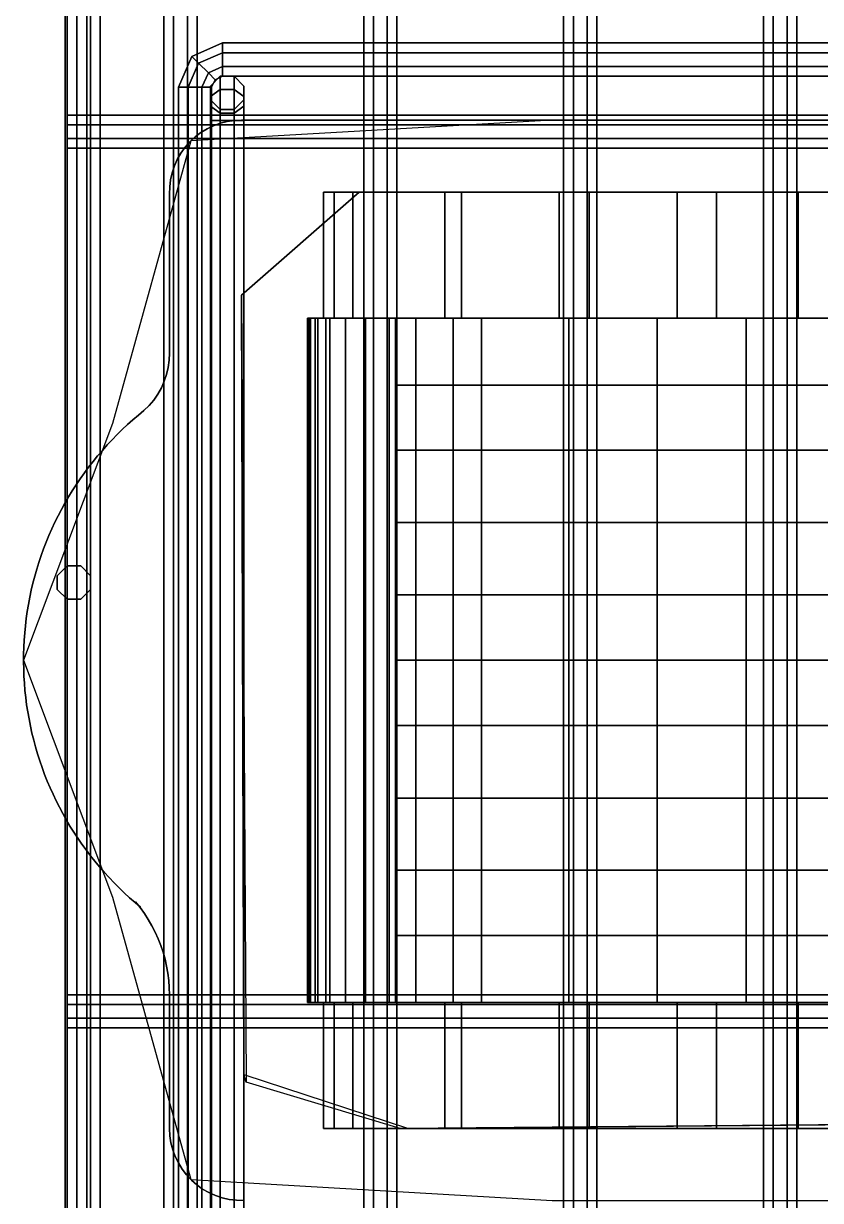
# Model space of a CAD drawing. Extents: x 0 to 345, y -500 to 0.
# Drawn here: x 0 to 110.6, y -332.8 to -169.4 of the extents above; entities that cross this region are included whole.
import ezdxf

# ---------------------------------------------------------------- set-up
doc = ezdxf.new("R2010")
doc.units = 0
doc.layers.add('ACESSORIO', color=254, linetype='CONTINUOUS')
doc.layers.add('BRANCO', color=7, linetype='CONTINUOUS')

msp = doc.modelspace()

# ---------------------------------------------------------------- linework, layer by layer
at = {"layer": 'ACESSORIO'}
for points in [[(5.769979, -497), (5.769979, -497), (5.769979, 0), (5.769979, -497)], [(5.769979, -497, 30), (5.769979, -497), (5.769979, 0), (5.769979, 0, 30)], [(5.769979, 0), (5.769979, -497), (8.76998, -497), (8.76998, 0)], [(8.76998, 0, 30), (8.76998, -497, 30), (5.769979, -497, 30), (5.769979, 0, 30)], [(8.76998, 0), (8.76998, -497), (8.76998, -497, 30), (8.76998, 0, 30)]]:
    msp.add_3dface(points, dxfattribs=at)
at = {"layer": 'BRANCO', "invisible_edges": 14}
for points in [[(73.38, -182.7611, 505), (23.21, -185.6711, 505), (171.9214, -233.7611, 505), (171.9214, -218.7611, 505)], [(124.32, -182.7611, 505), (73.38, -182.7611, 505), (171.9214, -218.7611, 505), (171.9214, -202.7611, 505)], [(23.21, -185.6711, 505), (12.35, -224.8711, 505), (171.9214, -243.7611, 505), (171.9214, -233.7611, 505)], [(12.35, -224.8711, 505), (0, -257.7611, 505), (171.9214, -257.7611, 505), (171.9214, -243.7611, 505)], [(0, -257.7611, 505), (12.35, -290.6511, 505), (171.9214, -271.7611, 505), (171.9214, -257.7611, 505)], [(12.35, -290.6511, 505), (23.21, -329.8511, 505), (171.9214, -281.7611, 505), (171.9214, -261.7611, 505)], [(23.21, -329.8511, 505), (73.38, -332.7611, 505), (171.9214, -292.7611, 505), (171.9214, -272.7611, 505)], [(73.38, -332.7611, 505), (124.32, -332.7611, 505), (171.9214, -312.7611, 505), (171.9214, -292.7611, 505)]]:
    msp.add_3dface(points, dxfattribs=at)
at = {"layer": 'BRANCO'}
for points in [[(28.28, -182.9611, 495), (27.31, -183.2111, 495), (27.31, -183.2111, 505), (28.28, -182.9611, 505)], [(29.27, -182.8111, 495), (28.28, -182.9611, 495), (28.28, -182.9611, 505), (29.27, -182.8111, 505)], [(30.27, -182.7611, 495), (29.27, -182.8111, 495), (29.27, -182.8111, 505), (30.27, -182.7611, 505)], [(314.74, -182.7611, 495), (30.27, -182.7611, 495), (30.27, -182.7611, 505), (314.74, -182.7611, 505)], [(24.62, -184.5111, 495), (23.82, -185.1111, 495), (23.82, -185.1111, 505), (24.62, -184.5111, 505)], [(25.47, -183.9811, 495), (24.62, -184.5111, 495), (24.62, -184.5111, 505), (25.47, -183.9811, 505)], [(26.37, -183.5511, 495), (25.47, -183.9811, 495), (25.47, -183.9811, 505), (26.37, -183.5511, 505)], [(27.31, -183.2111, 495), (26.37, -183.5511, 495), (26.37, -183.5511, 505), (27.31, -183.2111, 505)], [(23.09, -185.7911, 495), (22.43, -186.5411, 495), (22.43, -186.5411, 505), (23.09, -185.7911, 505)], [(23.82, -185.1111, 495), (23.09, -185.7911, 495), (23.09, -185.7911, 505), (23.82, -185.1111, 505)], [(21.85, -187.3611, 495), (21.35, -188.2211, 495), (21.35, -188.2211, 505), (21.85, -187.3611, 505)], [(22.43, -186.5411, 495), (21.85, -187.3611, 495), (21.85, -187.3611, 505), (22.43, -186.5411, 505)], [(20.94, -189.1411, 495), (20.63, -190.0811, 495), (20.63, -190.0811, 505), (20.94, -189.1411, 505)], [(21.35, -188.2211, 495), (20.94, -189.1411, 495), (20.94, -189.1411, 505), (21.35, -188.2211, 505)], [(20.41, -191.0611, 495), (20.29, -192.0511, 495), (20.29, -192.0511, 505), (20.41, -191.0611, 505)], [(20.63, -190.0811, 495), (20.41, -191.0611, 495), (20.41, -191.0611, 505), (20.63, -190.0811, 505)], [(20.29, -192.0511, 495), (20.27, -193.0511, 495), (20.27, -193.0511, 505), (20.29, -192.0511, 505)], [(20.27, -192.7611, 495), (20.27, -215.3111, 495), (20.27, -215.3111, 505), (20.27, -192.7611, 505)], [(30.27, -207.0811, 125), (46.6, -192.7611, 125), (46.6, -192.7611, 495), (30.27, -207.0811, 495)], [(56.55, -192.7611, 538.96), (41.62, -192.7611, 513.02), (41.62, -192.7611, 495), (68.62, -192.7611, 495)], [(41.62, -210.2611, 511.2), (43.11, -210.2611, 495), (43.11, -192.7611, 495), (41.62, -192.7611, 511.2)], [(45.72, -210.2611, 528.1699), (41.62, -210.2611, 511.2), (41.62, -192.7611, 511.2), (45.72, -192.7611, 528.1699)], [(43.11, -210.2611, 495), (60.81, -210.2611, 495), (60.81, -192.7611, 495), (43.11, -192.7611, 495)], [(58.5, -210.2611, 540.04), (45.72, -210.2611, 528.1699), (45.72, -192.7611, 528.1699), (58.5, -192.7611, 540.04)], [(304.74, -192.7611, 125), (304.74, -192.7611, 495), (46.6, -192.7611, 495), (46.6, -192.7611, 125)], [(84.84, -192.7611, 552.3799), (56.55, -192.7611, 538.96), (68.62, -192.7611, 495), (95.62, -192.7611, 495)], [(74.35001, -210.2611, 547.92), (58.5, -210.2611, 540.04), (58.5, -192.7611, 540.04), (74.35001, -192.7611, 547.92)], [(60.81, -210.2611, 495), (78.50999, -210.2611, 495), (78.50999, -192.7611, 495), (60.81, -192.7611, 495)], [(90.71999, -210.2611, 554.64), (74.35001, -210.2611, 547.92), (74.35001, -192.7611, 547.92), (90.71999, -192.7611, 554.64)], [(78.50999, -210.2611, 495), (96.21, -210.2611, 495), (96.21, -192.7611, 495), (78.50999, -192.7611, 495)], [(114.61, -192.7611, 562.1199), (84.84, -192.7611, 552.3799), (95.62, -192.7611, 495), (122.62, -192.7611, 495)], [(107.52, -210.2611, 560.1699), (90.71999, -210.2611, 554.64), (90.71999, -192.7611, 554.64), (107.52, -192.7611, 560.1699)], [(96.21, -210.2611, 495), (113.9, -210.2611, 495), (113.9, -192.7611, 495), (96.21, -192.7611, 495)], [(124.68, -210.2611, 564.5), (107.52, -210.2611, 560.1699), (107.52, -192.7611, 560.1699), (124.68, -192.7611, 564.5)], [(30.9, -316.3411, 125), (30.58, -315.2611, 495), (30.27, -207.0811, 495), (30.27, -207.0811, 125)], [(39.42, -305.2611, 509.49), (39.83, -305.2611, 514.4), (39.83, -210.2611, 514.4), (39.42, -210.2611, 509.49)], [(39.64, -305.2611, 504.56), (39.42, -305.2611, 509.49), (39.42, -210.2611, 509.49), (39.64, -210.2611, 504.56)], [(40.49, -305.2611, 499.71), (39.64, -305.2611, 504.56), (39.64, -210.2611, 504.56), (40.49, -210.2611, 499.71)], [(39.83, -305.2611, 514.4), (40.86, -305.2611, 519.22), (40.86, -210.2611, 519.22), (39.83, -210.2611, 514.4)], [(41.95, -305.2611, 495), (40.49, -305.2611, 499.71), (40.49, -210.2611, 499.71), (41.95, -210.2611, 495)], [(40.86, -305.2611, 519.22), (42.5, -305.2611, 523.8699), (42.5, -210.2611, 523.8699), (40.86, -210.2611, 519.22)], [(59.65, -305.2611, 495), (41.95, -305.2611, 495), (41.95, -210.2611, 495), (59.65, -210.2611, 495)], [(42.5, -305.2611, 523.8699), (44.72, -305.2611, 528.28), (44.72, -210.2611, 528.28), (42.5, -210.2611, 523.8699)], [(44.72, -305.2611, 528.28), (47.48, -305.2611, 532.3599), (47.48, -210.2611, 532.3599), (44.72, -210.2611, 528.28)], [(47.48, -305.2611, 532.3599), (50.75, -305.2611, 536.0599), (50.75, -210.2611, 536.0599), (47.48, -210.2611, 532.3599)], [(50.75, -305.2611, 536.0599), (54.45, -305.2611, 539.3), (54.45, -210.2611, 539.3), (50.75, -210.2611, 536.0599)], [(51.62, -210.2611, 540), (63.57, -210.2611, 544.88), (63.57, -219.5611, 543.54), (51.62, -219.5611, 538.6599)], [(54.45, -305.2611, 539.3), (59.65, -305.2611, 495), (59.65, -210.2611, 495), (54.45, -210.2611, 539.3)], [(63.57, -210.2611, 544.88), (75.68999, -210.2611, 549.35), (75.68999, -219.5611, 548.0099), (63.57, -219.5611, 543.54)], [(75.68999, -210.2611, 549.35), (87.95, -210.2611, 553.41), (87.95, -219.5611, 552.07), (75.68999, -219.5611, 548.0099)], [(87.95, -210.2611, 553.41), (100.34, -210.2611, 557.0599), (100.34, -219.5611, 555.71), (87.95, -219.5611, 552.07)], [(100.34, -210.2611, 557.0599), (112.85, -210.2611, 560.28), (112.85, -219.5611, 558.94), (100.34, -219.5611, 555.71)], [(20.22, -216.1211, 495), (20.27, -215.1211, 495), (20.27, -215.1211, 505), (20.22, -216.1211, 505)], [(19.86, -218.0911, 495), (20.09, -217.1111, 495), (20.09, -217.1111, 505), (19.86, -218.0911, 505)], [(20.09, -217.1111, 495), (20.22, -216.1211, 495), (20.22, -216.1211, 505), (20.09, -217.1111, 505)], [(19.54, -219.0311, 495), (19.86, -218.0911, 495), (19.86, -218.0911, 505), (19.54, -219.0311, 505)], [(18.64, -220.8211, 495), (19.14, -219.9511, 495), (19.14, -219.9511, 505), (18.64, -220.8211, 505)], [(19.14, -219.9511, 495), (19.54, -219.0311, 495), (19.54, -219.0311, 505), (19.14, -219.9511, 505)], [(51.62, -219.5611, 538.6599), (63.57, -219.5611, 543.54), (63.57, -228.6011, 538.89), (51.62, -228.6011, 534.0099)], [(63.57, -219.5611, 543.54), (75.68999, -219.5611, 548.0099), (75.68999, -228.6011, 543.36), (63.57, -228.6011, 538.89)], [(75.68999, -219.5611, 548.0099), (87.95, -219.5611, 552.07), (87.95, -228.6011, 547.42), (75.68999, -228.6011, 543.36)], [(87.95, -219.5611, 552.07), (100.34, -219.5611, 555.71), (100.34, -228.6011, 551.07), (87.95, -228.6011, 547.42)], [(100.34, -219.5611, 555.71), (112.85, -219.5611, 558.94), (112.85, -228.6011, 554.29), (100.34, -228.6011, 551.07)], [(17.43, -222.4011, 495), (18.08, -221.6411, 495), (18.08, -221.6411, 505), (17.43, -222.4011, 505)], [(18.08, -221.6411, 495), (18.64, -220.8211, 495), (18.64, -220.8211, 505), (18.08, -221.6411, 505)], [(15.94, -223.7311, 495), (15.18, -224.3811, 495), (15.18, -224.3811, 505), (15.94, -223.7311, 505)], [(15.94, -223.7311, 495), (16.72, -223.1011, 495), (16.72, -223.1011, 505), (15.94, -223.7311, 505)], [(16.72, -223.1011, 495), (17.43, -222.4011, 495), (17.43, -222.4011, 505), (16.72, -223.1011, 505)], [(14.43, -225.0511, 495), (13.7, -225.7311, 495), (13.7, -225.7311, 505), (14.43, -225.0511, 505)], [(15.18, -224.3811, 495), (14.43, -225.0511, 495), (14.43, -225.0511, 505), (15.18, -224.3811, 505)], [(12.99, -226.4311, 495), (12.29, -227.1411, 495), (12.29, -227.1411, 505), (12.99, -226.4311, 505)], [(13.7, -225.7311, 495), (12.99, -226.4311, 495), (12.99, -226.4311, 505), (13.7, -225.7311, 505)], [(10.94, -228.6211, 495), (10.29, -229.3811, 495), (10.29, -229.3811, 505), (10.94, -228.6211, 505)], [(11.6, -227.8711, 495), (10.94, -228.6211, 495), (10.94, -228.6211, 505), (11.6, -227.8711, 505)], [(12.29, -227.1411, 495), (11.6, -227.8711, 495), (11.6, -227.8711, 505), (12.29, -227.1411, 505)], [(51.62, -228.6011, 534.0099), (63.57, -228.6011, 538.89), (63.57, -238.6211, 537.52), (51.62, -238.6211, 532.64)], [(63.57, -228.6011, 538.89), (75.68999, -228.6011, 543.36), (75.68999, -238.6211, 541.9902), (63.57, -238.6211, 537.52)], [(75.68999, -228.6011, 543.36), (87.95, -228.6011, 547.42), (87.95, -238.6211, 546.0499), (75.68999, -238.6211, 541.9902)], [(87.95, -228.6011, 547.42), (100.34, -228.6011, 551.07), (100.34, -238.6211, 549.7), (87.95, -238.6211, 546.0499)], [(100.34, -228.6011, 551.07), (112.85, -228.6011, 554.29), (112.85, -238.6211, 552.92), (100.34, -238.6211, 549.7)], [(9.659999, -230.1511, 495), (9.039996, -230.9411, 495), (9.039996, -230.9411, 505), (9.659999, -230.1511, 505)], [(10.29, -229.3811, 495), (9.659999, -230.1511, 495), (9.659999, -230.1511, 505), (10.29, -229.3811, 505)], [(8.449996, -231.7511, 495), (7.869999, -232.5611, 495), (7.869999, -232.5611, 505), (8.449996, -231.7511, 505)], [(9.039996, -230.9411, 495), (8.449996, -231.7511, 495), (8.449996, -231.7511, 505), (9.039996, -230.9411, 505)], [(7.309999, -233.3911, 495), (6.769999, -234.2311, 495), (6.769999, -234.2311, 505), (7.309999, -233.3911, 505)], [(7.869999, -232.5611, 495), (7.309999, -233.3911, 495), (7.309999, -233.3911, 505), (7.869999, -232.5611, 505)], [(6.249999, -235.0811, 495), (5.739999, -235.9511, 495), (5.739999, -235.9511, 505), (6.249999, -235.0811, 505)], [(6.769999, -234.2311, 495), (6.249999, -235.0811, 495), (6.249999, -235.0811, 505), (6.769999, -234.2311, 505)], [(5.259999, -236.8311, 495), (4.799999, -237.7111, 495), (4.799999, -237.7111, 505), (5.259999, -236.8311, 505)], [(5.739999, -235.9511, 495), (5.259999, -236.8311, 495), (5.259999, -236.8311, 505), (5.739999, -235.9511, 505)], [(4.799999, -237.7111, 495), (4.349999, -238.6111, 495), (4.349999, -238.6111, 505), (4.799999, -237.7111, 505)], [(3.929999, -239.5211, 495), (3.529999, -240.4311, 495), (3.529999, -240.4311, 505), (3.929999, -239.5211, 505)], [(4.349999, -238.6111, 495), (3.929999, -239.5211, 495), (3.929999, -239.5211, 505), (4.349999, -238.6111, 505)], [(51.62, -238.6211, 532.64), (63.57, -238.6211, 537.52), (63.57, -248.6811, 536.69), (51.62, -248.6811, 531.82)], [(63.57, -238.6211, 537.52), (75.68999, -238.6211, 541.9902), (75.68999, -248.6811, 541.1699), (63.57, -248.6811, 536.69)], [(75.68999, -238.6211, 541.9902), (87.95, -238.6211, 546.0499), (87.95, -248.6811, 545.23), (75.68999, -248.6811, 541.1699)], [(87.95, -238.6211, 546.0499), (100.34, -238.6211, 549.7), (100.34, -248.6811, 548.8699), (87.95, -248.6811, 545.23)], [(100.34, -238.6211, 549.7), (112.85, -238.6211, 552.92), (112.85, -248.6811, 552.1), (100.34, -248.6811, 548.8699)], [(3.149999, -241.3611, 495), (2.789999, -242.2911, 495), (2.789999, -242.2911, 505), (3.149999, -241.3611, 505)], [(3.529999, -240.4311, 495), (3.149999, -241.3611, 495), (3.149999, -241.3611, 505), (3.529999, -240.4311, 505)], [(2.449999, -243.2311, 495), (2.129999, -244.1811, 495), (2.129999, -244.1811, 505), (2.449999, -243.2311, 505)], [(2.789999, -242.2911, 495), (2.449999, -243.2311, 495), (2.449999, -243.2311, 505), (2.789999, -242.2911, 505)], [(2.129999, -244.1811, 495), (1.839999, -245.1311, 495), (1.839999, -245.1311, 505), (2.129999, -244.1811, 505)], [(1.56, -246.0911, 495), (1.309999, -247.0611, 495), (1.309999, -247.0611, 505), (1.56, -246.0911, 505)], [(1.839999, -245.1311, 495), (1.56, -246.0911, 495), (1.56, -246.0911, 505), (1.839999, -245.1311, 505)], [(1.079999, -248.0311, 495), (0.869999, -249.0111, 495), (0.869999, -249.0111, 505), (1.079999, -248.0311, 505)], [(1.309999, -247.0611, 495), (1.079999, -248.0311, 495), (1.079999, -248.0311, 505), (1.309999, -247.0611, 505)], [(0.869999, -249.0111, 495), (0.689999, -250.0011, 495), (0.689999, -250.0011, 505), (0.869999, -249.0111, 505)], [(51.62, -248.6811, 531.82), (63.57, -248.6811, 536.69), (63.57, -257.7611, 536.42), (51.62, -257.7611, 531.54)], [(63.57, -248.6811, 536.69), (75.68999, -248.6811, 541.1699), (75.68999, -257.7611, 540.89), (63.57, -257.7611, 536.42)], [(75.68999, -248.6811, 541.1699), (87.95, -248.6811, 545.23), (87.95, -257.7611, 544.95), (75.68999, -257.7611, 540.89)], [(87.95, -248.6811, 545.23), (100.34, -248.6811, 548.8699), (100.34, -257.7611, 548.6), (87.95, -257.7611, 544.95)], [(100.34, -248.6811, 548.8699), (112.85, -248.6811, 552.1), (112.85, -257.7611, 551.82), (100.34, -257.7611, 548.6)], [(0.52, -250.9811, 495), (0.379999, -251.9711, 495), (0.379999, -251.9711, 505), (0.52, -250.9811, 505)], [(0.689999, -250.0011, 495), (0.52, -250.9811, 495), (0.52, -250.9811, 505), (0.689999, -250.0011, 505)], [(0.259999, -252.9611, 495), (0.159999, -253.9611, 495), (0.159999, -253.9611, 505), (0.259999, -252.9611, 505)], [(0.379999, -251.9711, 495), (0.259999, -252.9611, 495), (0.259999, -252.9611, 505), (0.379999, -251.9711, 505)], [(0.159999, -253.9611, 495), (0.089999, -254.9611, 495), (0.089999, -254.9611, 505), (0.159999, -253.9611, 505)], [(0.04, -255.9611, 495), (0.009999, -256.9611, 495), (0.009999, -256.9611, 505), (0.04, -255.9611, 505)], [(0.089999, -254.9611, 495), (0.04, -255.9611, 495), (0.04, -255.9611, 505), (0.089999, -254.9611, 505)], [(0.009999, -256.9611, 495), (0, -257.9611, 495), (0, -257.9611, 505), (0.009999, -256.9611, 505)], [(0, -257.9611, 495), (0.02, -258.9511, 495), (0.02, -258.9511, 505), (0, -257.9611, 505)], [(51.62, -257.7611, 531.54), (63.57, -257.7611, 536.42), (63.57, -266.8411, 536.69), (51.62, -266.8411, 531.82)], [(63.57, -257.7611, 536.42), (75.68999, -257.7611, 540.89), (75.68999, -266.8411, 541.1699), (63.57, -266.8411, 536.69)], [(75.68999, -257.7611, 540.89), (87.95, -257.7611, 544.95), (87.95, -266.8411, 545.23), (75.68999, -266.8411, 541.1699)], [(87.95, -257.7611, 544.95), (100.34, -257.7611, 548.6), (100.34, -266.8411, 548.8699), (87.95, -266.8411, 545.23)], [(100.34, -257.7611, 548.6), (112.85, -257.7611, 551.82), (112.85, -266.8411, 552.1), (100.34, -266.8411, 548.8699)], [(0.02, -258.9511, 495), (0.049999, -259.9511, 495), (0.049999, -259.9511, 505), (0.02, -258.9511, 505)], [(0.049999, -259.9511, 495), (0.119999, -260.9511, 495), (0.119999, -260.9511, 505), (0.049999, -259.9511, 505)], [(0.119999, -260.9511, 495), (0.199999, -261.9511, 495), (0.199999, -261.9511, 505), (0.119999, -260.9511, 505)], [(0.199999, -261.9511, 495), (0.299999, -262.9411, 495), (0.299999, -262.9411, 505), (0.199999, -261.9511, 505)], [(0.299999, -262.9411, 495), (0.429999, -263.9311, 495), (0.429999, -263.9311, 505), (0.299999, -262.9411, 505)], [(0.429999, -263.9311, 495), (0.579999, -264.9211, 495), (0.579999, -264.9211, 505), (0.429999, -263.9311, 505)], [(0.579999, -264.9211, 495), (0.759999, -265.9111, 495), (0.759999, -265.9111, 505), (0.579999, -264.9211, 505)], [(0.759999, -265.9111, 495), (0.949999, -266.8911, 495), (0.949999, -266.8911, 505), (0.759999, -265.9111, 505)], [(0.949999, -266.8911, 495), (1.169999, -267.8711, 495), (1.169999, -267.8711, 505), (0.949999, -266.8911, 505)], [(1.169999, -267.8711, 495), (1.409999, -268.8411, 495), (1.409999, -268.8411, 505), (1.169999, -267.8711, 505)], [(51.62, -266.8411, 531.82), (63.57, -266.8411, 536.69), (63.57, -276.9011, 537.52), (51.62, -276.9011, 532.64)], [(63.57, -266.8411, 536.69), (75.68999, -266.8411, 541.1699), (75.68999, -276.9011, 541.9902), (63.57, -276.9011, 537.52)], [(75.68999, -266.8411, 541.1699), (87.95, -266.8411, 545.23), (87.95, -276.9011, 546.0499), (75.68999, -276.9011, 541.9902)], [(87.95, -266.8411, 545.23), (100.34, -266.8411, 548.8699), (100.34, -276.9011, 549.7), (87.95, -276.9011, 546.0499)], [(100.34, -266.8411, 548.8699), (112.85, -266.8411, 552.1), (112.85, -276.9011, 552.92), (100.34, -276.9011, 549.7)], [(1.409999, -268.8411, 495), (1.669999, -269.8011, 495), (1.669999, -269.8011, 505), (1.409999, -268.8411, 505)], [(1.669999, -269.8011, 495), (1.949999, -270.7611, 495), (1.949999, -270.7611, 505), (1.669999, -269.8011, 505)], [(1.949999, -270.7611, 495), (2.259999, -271.7112, 495), (2.259999, -271.7112, 505), (1.949999, -270.7611, 505)], [(2.259999, -271.7112, 495), (2.579999, -272.6611, 495), (2.579999, -272.6611, 505), (2.259999, -271.7112, 505)], [(2.579999, -272.6611, 495), (2.929999, -273.6011, 495), (2.929999, -273.6011, 505), (2.579999, -272.6611, 505)], [(2.929999, -273.6011, 495), (3.299999, -274.5311, 495), (3.299999, -274.5311, 505), (2.929999, -273.6011, 505)], [(3.299999, -274.5311, 495), (3.689999, -275.4511, 495), (3.689999, -275.4511, 505), (3.299999, -274.5311, 505)], [(3.689999, -275.4511, 495), (4.099999, -276.3611, 495), (4.099999, -276.3611, 505), (3.689999, -275.4511, 505)], [(4.099999, -276.3611, 495), (4.529999, -277.2611, 495), (4.529999, -277.2611, 505), (4.099999, -276.3611, 505)], [(4.529999, -277.2611, 495), (4.979999, -278.1511, 495), (4.979999, -278.1511, 505), (4.529999, -277.2611, 505)], [(51.62, -276.9011, 532.64), (63.57, -276.9011, 537.52), (63.57, -286.9211, 538.89), (51.62, -286.9211, 534.0099)], [(63.57, -276.9011, 537.52), (75.68999, -276.9011, 541.9902), (75.68999, -286.9211, 543.36), (63.57, -286.9211, 538.89)], [(75.68999, -276.9011, 541.9902), (87.95, -276.9011, 546.0499), (87.95, -286.9211, 547.42), (75.68999, -286.9211, 543.36)], [(87.95, -276.9011, 546.0499), (100.34, -276.9011, 549.7), (100.34, -286.9211, 551.07), (87.95, -286.9211, 547.42)], [(100.34, -276.9011, 549.7), (112.85, -276.9011, 552.92), (112.85, -286.9211, 554.29), (100.34, -286.9211, 551.07)], [(4.979999, -278.1511, 495), (5.449999, -279.0411, 495), (5.449999, -279.0411, 505), (4.979999, -278.1511, 505)], [(5.449999, -279.0411, 495), (5.939999, -279.9111, 495), (5.939999, -279.9111, 505), (5.449999, -279.0411, 505)], [(5.939999, -279.9111, 495), (6.449999, -280.7711, 495), (6.449999, -280.7711, 505), (5.939999, -279.9111, 505)], [(6.449999, -280.7711, 495), (6.979999, -281.6211, 495), (6.979999, -281.6211, 505), (6.449999, -280.7711, 505)], [(6.979999, -281.6211, 495), (7.529999, -282.4511, 495), (7.529999, -282.4511, 505), (6.979999, -281.6211, 505)], [(7.529999, -282.4511, 495), (8.089996, -283.2811, 495), (8.089996, -283.2811, 505), (7.529999, -282.4511, 505)], [(8.089996, -283.2811, 495), (8.679996, -284.0911, 495), (8.679996, -284.0911, 505), (8.089996, -283.2811, 505)], [(8.679996, -284.0911, 495), (9.279996, -284.8911, 495), (9.279996, -284.8911, 505), (8.679996, -284.0911, 505)], [(9.279996, -284.8911, 495), (9.899999, -285.6711, 495), (9.899999, -285.6711, 505), (9.279996, -284.8911, 505)], [(9.899999, -285.6711, 495), (10.54, -286.4411, 495), (10.54, -286.4411, 505), (9.899999, -285.6711, 505)], [(10.54, -286.4411, 495), (11.2, -287.1911, 495), (11.2, -287.1911, 505), (10.54, -286.4411, 505)], [(11.2, -287.1911, 495), (11.87, -287.9311, 495), (11.87, -287.9311, 505), (11.2, -287.1911, 505)], [(51.62, -286.9211, 534.0099), (63.57, -286.9211, 538.89), (63.57, -295.9611, 543.54), (51.62, -295.9611, 538.6599)], [(63.57, -286.9211, 538.89), (75.68999, -286.9211, 543.36), (75.68999, -295.9611, 548.0099), (63.57, -295.9611, 543.54)], [(75.68999, -286.9211, 543.36), (87.95, -286.9211, 547.42), (87.95, -295.9611, 552.07), (75.68999, -295.9611, 548.0099)], [(87.95, -286.9211, 547.42), (100.34, -286.9211, 551.07), (100.34, -295.9611, 555.71), (87.95, -295.9611, 552.07)], [(100.34, -286.9211, 551.07), (112.85, -286.9211, 554.29), (112.85, -295.9611, 558.94), (100.34, -295.9611, 555.71)], [(11.87, -287.9311, 495), (12.56, -288.6611, 495), (12.56, -288.6611, 505), (11.87, -287.9311, 505)], [(12.56, -288.6611, 495), (13.27, -289.3611, 495), (13.27, -289.3611, 505), (12.56, -288.6611, 505)], [(13.27, -289.3611, 495), (13.99, -290.0611, 495), (13.99, -290.0611, 505), (13.27, -289.3611, 505)], [(13.99, -290.0611, 495), (14.72, -290.7311, 495), (14.72, -290.7311, 505), (13.99, -290.0611, 505)], [(14.72, -290.7311, 495), (15.48, -291.3911, 495), (15.48, -291.3911, 505), (14.72, -290.7311, 505)], [(15.48, -291.3911, 495), (16.24, -292.0311, 495), (16.24, -292.0311, 505), (15.48, -291.3911, 505)], [(16.19, -292.1011, 495), (15.56, -291.3211, 495), (15.56, -291.3211, 505), (16.19, -292.1011, 505)], [(16.77, -292.9111, 495), (16.19, -292.1011, 495), (16.19, -292.1011, 505), (16.77, -292.9111, 505)], [(17.32, -293.7511, 495), (16.77, -292.9111, 495), (16.77, -292.9111, 505), (17.32, -293.7511, 505)], [(17.82, -294.6211, 495), (17.32, -293.7511, 495), (17.32, -293.7511, 505), (17.82, -294.6211, 505)], [(18.27, -295.5111, 495), (17.82, -294.6211, 495), (17.82, -294.6211, 505), (18.27, -295.5111, 505)], [(18.69, -296.4211, 495), (18.27, -295.5111, 495), (18.27, -295.5111, 505), (18.69, -296.4211, 505)], [(19.05, -297.3511, 495), (18.69, -296.4211, 495), (18.69, -296.4211, 505), (19.05, -297.3511, 505)], [(19.37, -298.2911, 495), (19.05, -297.3511, 495), (19.05, -297.3511, 505), (19.37, -298.2911, 505)], [(51.62, -295.9611, 538.6599), (63.57, -295.9611, 543.54), (63.57, -305.2611, 544.88), (51.62, -305.2611, 540)], [(63.57, -295.9611, 543.54), (75.68999, -295.9611, 548.0099), (75.68999, -305.2611, 549.35), (63.57, -305.2611, 544.88)], [(75.68999, -295.9611, 548.0099), (87.95, -295.9611, 552.07), (87.95, -305.2611, 553.41), (75.68999, -305.2611, 549.35)], [(87.95, -295.9611, 552.07), (100.34, -295.9611, 555.71), (100.34, -305.2611, 557.0599), (87.95, -305.2611, 553.41)], [(100.34, -295.9611, 555.71), (112.85, -295.9611, 558.94), (112.85, -305.2611, 560.28), (100.34, -305.2611, 557.0599)], [(19.64, -299.2611, 495), (19.37, -298.2911, 495), (19.37, -298.2911, 505), (19.64, -299.2611, 505)], [(19.87, -300.2311, 495), (19.64, -299.2611, 495), (19.64, -299.2611, 505), (19.87, -300.2311, 505)], [(20.04, -301.2211, 495), (19.87, -300.2311, 495), (19.87, -300.2311, 505), (20.04, -301.2211, 505)], [(20.17, -302.2112, 495), (20.04, -301.2211, 495), (20.04, -301.2211, 505), (20.17, -302.2112, 505)], [(20.24, -303.2011, 495), (20.17, -302.2112, 495), (20.17, -302.2112, 505), (20.24, -303.2011, 505)], [(20.27, -304.2011, 495), (20.24, -303.2011, 495), (20.24, -303.2011, 505), (20.27, -304.2011, 505)], [(20.27, -304.2011, 495), (20.27, -322.7611, 495), (20.27, -322.7611, 505), (20.27, -304.2011, 505)], [(41.62, -305.2611, 511.2), (43.11, -305.2611, 495), (43.11, -322.7611, 495), (41.62, -322.7611, 511.2)], [(45.72, -305.2611, 528.1699), (41.62, -305.2611, 511.2), (41.62, -322.7611, 511.2), (45.72, -322.7611, 528.1699)], [(43.11, -305.2611, 495), (60.81, -305.2611, 495), (60.81, -322.7611, 495), (43.11, -322.7611, 495)], [(58.5, -305.2611, 540.04), (45.72, -305.2611, 528.1699), (45.72, -322.7611, 528.1699), (58.5, -322.7611, 540.04)], [(74.35001, -305.2611, 547.92), (58.5, -305.2611, 540.04), (58.5, -322.7611, 540.04), (74.35001, -322.7611, 547.92)], [(60.81, -305.2611, 495), (78.50999, -305.2611, 495), (78.50999, -322.7611, 495), (60.81, -322.7611, 495)], [(90.71999, -305.2611, 554.64), (74.35001, -305.2611, 547.92), (74.35001, -322.7611, 547.92), (90.71999, -322.7611, 554.64)], [(78.50999, -305.2611, 495), (96.21, -305.2611, 495), (96.21, -322.7611, 495), (78.50999, -322.7611, 495)], [(107.52, -305.2611, 560.1699), (90.71999, -305.2611, 554.64), (90.71999, -322.7611, 554.64), (107.52, -322.7611, 560.1699)], [(96.21, -305.2611, 495), (113.9, -305.2611, 495), (113.9, -322.7611, 495), (96.21, -322.7611, 495)], [(124.68, -305.2611, 564.5), (107.52, -305.2611, 560.1699), (107.52, -322.7611, 560.1699), (124.68, -322.7611, 564.5)], [(52.27, -322.7611, 125), (30.9, -316.3411, 125), (30.58, -315.2611, 495), (53.45, -322.7611, 495)], [(311.06, -320.5011, 125), (52.27, -322.7611, 125), (53.45, -322.7611, 495), (311.06, -320.5011, 495)], [(20.27, -322.7611, 495), (20.32, -323.7611, 495), (20.32, -323.7611, 505), (20.27, -322.7611, 505)], [(56.55, -322.7611, 538.96), (41.62, -322.7611, 513.02), (41.62, -322.7611, 495), (68.62, -322.7611, 495)], [(84.84, -322.7611, 552.3799), (56.55, -322.7611, 538.96), (68.62, -322.7611, 495), (95.62, -322.7611, 495)], [(114.61, -322.7611, 562.1199), (84.84, -322.7611, 552.3799), (95.62, -322.7611, 495), (122.62, -322.7611, 495)], [(20.32, -323.7611, 495), (20.46, -324.7511, 495), (20.46, -324.7511, 505), (20.32, -323.7611, 505)], [(20.46, -324.7511, 495), (20.71, -325.7112, 495), (20.71, -325.7112, 505), (20.46, -324.7511, 505)], [(20.71, -325.7112, 495), (21.05, -326.6511, 495), (21.05, -326.6511, 505), (20.71, -325.7112, 505)], [(21.05, -326.6511, 495), (21.49, -327.5511, 495), (21.49, -327.5511, 505), (21.05, -326.6511, 505)], [(21.49, -327.5511, 495), (22.01, -328.4111, 495), (22.01, -328.4111, 505), (21.49, -327.5511, 505)], [(22.01, -328.4111, 495), (22.62, -329.2011, 495), (22.62, -329.2011, 505), (22.01, -328.4111, 505)], [(22.62, -329.2011, 495), (23.3, -329.9311, 495), (23.3, -329.9311, 505), (22.62, -329.2011, 505)], [(23.3, -329.9311, 495), (24.05, -330.5911, 495), (24.05, -330.5911, 505), (23.3, -329.9311, 505)], [(24.05, -330.5911, 495), (24.86, -331.1711, 495), (24.86, -331.1711, 505), (24.05, -330.5911, 505)], [(24.86, -331.1711, 495), (25.73, -331.6711, 495), (25.73, -331.6711, 505), (24.86, -331.1711, 505)], [(25.73, -331.6711, 495), (26.64, -332.0811, 495), (26.64, -332.0811, 505), (25.73, -331.6711, 505)], [(26.64, -332.0811, 495), (27.59, -332.3911, 495), (27.59, -332.3911, 505), (26.64, -332.0811, 505)], [(27.59, -332.3911, 495), (28.57, -332.6111, 495), (28.57, -332.6111, 505), (27.59, -332.3911, 505)], [(28.57, -332.6111, 495), (29.56, -332.7311, 495), (29.56, -332.7311, 505), (28.57, -332.6111, 505)], [(29.56, -332.7311, 495), (30.56, -332.7511, 495), (30.56, -332.7511, 505), (29.56, -332.7311, 505)]]:
    msp.add_3dface(points, dxfattribs=at)

# ---------------------------------------------------------------- meshes
at = {"layer": 'ACESSORIO'}
mesh = msp.add_polymesh((2, 8), dxfattribs=dict(at, n_close=True))
for k, corner in enumerate([(19.47671, -490.8805, 35.97239), (19.47671, -490.8805, 37.88581), (20.8297, -490.8805, 39.2388), (22.74312, -490.8805, 39.2388), (24.09611, -490.8805, 37.88581), (24.09611, -490.8805, 35.97239), (22.74312, -490.8805, 34.6194), (20.8297, -490.8805, 34.6194), (19.47671, -3.499972, 35.97239), (19.47671, -3.499972, 37.88581), (20.8297, -3.499972, 39.2388), (22.74312, -3.499972, 39.2388), (24.09611, -3.499972, 37.88581), (24.09611, -3.499972, 35.97239), (22.74312, -3.499972, 34.6194), (20.8297, -3.499972, 34.6194)]):
    mesh.set_mesh_vertex(divmod(k, 8), corner)
mesh = msp.add_polymesh((2, 8), dxfattribs=dict(at, n_close=True))
for k, corner in enumerate([(47.22672, -486.2612, 35.97239), (47.22672, -486.2612, 37.88581), (48.5797, -486.2612, 39.2388), (50.49312, -486.2612, 39.2388), (51.84611, -486.2612, 37.88581), (51.84611, -486.2612, 35.97239), (50.49312, -486.2612, 34.6194), (48.5797, -486.2612, 34.6194), (47.22672, -3.499972, 35.97239), (47.22672, -3.499972, 37.88581), (48.5797, -3.499972, 39.2388), (50.49312, -3.499972, 39.2388), (51.84611, -3.499972, 37.88581), (51.84611, -3.499972, 35.97239), (50.49312, -3.499972, 34.6194), (48.5797, -3.499972, 34.6194)]):
    mesh.set_mesh_vertex(divmod(k, 8), corner)
mesh = msp.add_polymesh((2, 8), dxfattribs=dict(at, n_close=True))
for k, corner in enumerate([(74.97671, -486.2612, 35.97239), (74.97671, -486.2612, 37.88581), (76.32971, -486.2612, 39.2388), (78.24312, -486.2612, 39.2388), (79.59608, -486.2612, 37.88581), (79.59608, -486.2612, 35.97239), (78.24312, -486.2612, 34.6194), (76.32971, -486.2612, 34.6194), (74.97671, -3.499972, 35.97239), (74.97671, -3.499972, 37.88581), (76.32971, -3.499972, 39.2388), (78.24312, -3.499972, 39.2388), (79.59608, -3.499972, 37.88581), (79.59608, -3.499972, 35.97239), (78.24312, -3.499972, 34.6194), (76.32971, -3.499972, 34.6194)]):
    mesh.set_mesh_vertex(divmod(k, 8), corner)
mesh = msp.add_polymesh((2, 8), dxfattribs=dict(at, n_close=True))
for k, corner in enumerate([(102.7267, -486.2612, 35.97239), (102.7267, -486.2612, 37.88581), (104.0797, -486.2612, 39.2388), (105.9931, -486.2612, 39.2388), (107.3461, -486.2612, 37.88581), (107.3461, -486.2612, 35.97239), (105.9931, -486.2612, 34.6194), (104.0797, -486.2612, 34.6194), (102.7267, -3.499972, 35.97239), (102.7267, -3.499972, 37.88581), (104.0797, -3.499972, 39.2388), (105.9931, -3.499972, 39.2388), (107.3461, -3.499972, 37.88581), (107.3461, -3.499972, 35.97239), (105.9931, -3.499972, 34.6194), (104.0797, -3.499972, 34.6194)]):
    mesh.set_mesh_vertex(divmod(k, 8), corner)
mesh = msp.add_polymesh((2, 9), dxfattribs=at)
for k, corner in enumerate([(6.036412, -486.2612, 37.88581), (6.036412, -486.2612, 35.97239), (7.389402, -486.2612, 34.6194), (9.302816, -486.2612, 34.6194), (10.65581, -486.2612, 35.97239), (10.65581, -486.2612, 37.88581), (9.302816, -486.2612, 39.2388), (7.389402, -486.2612, 39.2388), (6.036412, -486.2612, 37.88581), (6.036412, -9.619375, 37.88581), (6.036412, -9.619375, 35.97239), (7.389402, -9.619375, 34.6194), (9.302816, -9.619375, 34.6194), (10.65581, -9.619375, 35.97239), (10.65581, -9.619375, 37.88581), (9.302816, -9.619375, 39.2388), (7.389402, -9.619375, 39.2388), (6.036412, -9.619375, 37.88581)]):
    mesh.set_mesh_vertex(divmod(k, 9), corner)
mesh = msp.add_polymesh((2, 9), dxfattribs=at)
for k, corner in enumerate([(6.036412, -486.2612, 67.88581), (6.036412, -486.2612, 65.97239), (7.389402, -486.2612, 64.6194), (9.302816, -486.2612, 64.6194), (10.65581, -486.2612, 65.97239), (10.65581, -486.2612, 67.88581), (9.302816, -486.2612, 69.2388), (7.389402, -486.2612, 69.2388), (6.036412, -486.2612, 67.88581), (6.036412, -9.619375, 67.88581), (6.036412, -9.619375, 65.97239), (7.389402, -9.619375, 64.6194), (9.302816, -9.619375, 64.6194), (10.65581, -9.619375, 65.97239), (10.65581, -9.619375, 67.88581), (9.302816, -9.619375, 69.2388), (7.389402, -9.619375, 69.2388), (6.036412, -9.619375, 67.88581)]):
    mesh.set_mesh_vertex(divmod(k, 9), corner)
mesh = msp.add_polymesh((2, 8), dxfattribs=dict(at, n_close=True))
for k, corner in enumerate([(24.30421, -174.878, 125), (23.3475, -173.9213, 123.647), (23.3475, -173.9213, 121.7336), (24.30421, -174.878, 120.3806), (25.6572, -176.231, 120.3806), (26.61391, -177.1877, 121.7336), (26.61391, -177.1877, 123.647), (25.6572, -176.231, 125), (27.61391, -173.4213, 125), (27.61391, -172.0683, 123.647), (27.61391, -172.0683, 121.7336), (27.61391, -173.4213, 120.3806), (27.61391, -175.3347, 120.3806), (27.61391, -176.6877, 121.7336), (27.61391, -176.6877, 123.647), (27.61391, -175.3347, 125)]):
    mesh.set_mesh_vertex(divmod(k, 8), corner)
mesh = msp.add_polymesh((2, 8), dxfattribs=dict(at, n_close=True))
for k, corner in enumerate([(24.30421, -174.878, 298), (23.3475, -173.9213, 296.647), (23.3475, -173.9213, 294.7336), (24.30421, -174.878, 293.3806), (25.6572, -176.231, 293.3806), (26.61391, -177.1877, 294.7336), (26.61391, -177.1877, 296.647), (25.6572, -176.231, 298), (27.61391, -173.4213, 298), (27.61391, -172.0683, 296.647), (27.61391, -172.0683, 294.7336), (27.61391, -173.4213, 293.3806), (27.61391, -175.3347, 293.3806), (27.61391, -176.6877, 294.7336), (27.61391, -176.6877, 296.647), (27.61391, -175.3347, 298)]):
    mesh.set_mesh_vertex(divmod(k, 8), corner)
mesh = msp.add_polymesh((2, 8), dxfattribs=dict(at, n_close=True))
for k, corner in enumerate([(24.30421, -174.878, 463), (23.3475, -173.9213, 461.647), (23.3475, -173.9213, 459.7336), (24.30421, -174.878, 458.3806), (25.6572, -176.231, 458.3806), (26.61391, -177.1877, 459.7336), (26.61391, -177.1877, 461.647), (25.6572, -176.231, 463), (27.61391, -173.4213, 463), (27.61391, -172.0683, 461.647), (27.61391, -172.0683, 459.7336), (27.61391, -173.4213, 458.3806), (27.61391, -175.3347, 458.3806), (27.61391, -176.6877, 459.7336), (27.61391, -176.6877, 461.647), (27.61391, -175.3347, 463)]):
    mesh.set_mesh_vertex(divmod(k, 8), corner)
mesh = msp.add_polymesh((2, 9), dxfattribs=at)
for k, corner in enumerate([(27.61391, -176.6877, 123.647), (27.61391, -176.6877, 121.7336), (27.61391, -175.3347, 120.3806), (27.61391, -173.4213, 120.3806), (27.61391, -172.0683, 121.7336), (27.61391, -172.0683, 123.647), (27.61391, -173.4213, 125), (27.61391, -175.3347, 125), (27.61391, -176.6877, 123.647), (318.9289, -176.6877, 123.647), (318.9289, -176.6877, 121.7336), (318.9289, -175.3347, 120.3806), (318.9289, -173.4213, 120.3806), (318.9289, -172.0683, 121.7336), (318.9289, -172.0683, 123.647), (318.9289, -173.4213, 125), (318.9289, -175.3347, 125), (318.9289, -176.6877, 123.647)]):
    mesh.set_mesh_vertex(divmod(k, 9), corner)
mesh = msp.add_polymesh((2, 9), dxfattribs=at)
for k, corner in enumerate([(27.61391, -176.6877, 296.647), (27.61391, -176.6877, 294.7336), (27.61391, -175.3347, 293.3806), (27.61391, -173.4213, 293.3806), (27.61391, -172.0683, 294.7336), (27.61391, -172.0683, 296.647), (27.61391, -173.4213, 298), (27.61391, -175.3347, 298), (27.61391, -176.6877, 296.647), (318.9289, -176.6877, 296.647), (318.9289, -176.6877, 294.7336), (318.9289, -175.3347, 293.3806), (318.9289, -173.4213, 293.3806), (318.9289, -172.0683, 294.7336), (318.9289, -172.0683, 296.647), (318.9289, -173.4213, 298), (318.9289, -175.3347, 298), (318.9289, -176.6877, 296.647)]):
    mesh.set_mesh_vertex(divmod(k, 9), corner)
mesh = msp.add_polymesh((2, 9), dxfattribs=at)
for k, corner in enumerate([(27.61391, -176.6877, 461.647), (27.61391, -176.6877, 459.7336), (27.61391, -175.3347, 458.3806), (27.61391, -173.4213, 458.3806), (27.61391, -172.0683, 459.7336), (27.61391, -172.0683, 461.647), (27.61391, -173.4213, 463), (27.61391, -175.3347, 463), (27.61391, -176.6877, 461.647), (318.9289, -176.6877, 461.647), (318.9289, -176.6877, 459.7336), (318.9289, -175.3347, 458.3806), (318.9289, -173.4213, 458.3806), (318.9289, -172.0683, 459.7336), (318.9289, -172.0683, 461.647), (318.9289, -173.4213, 463), (318.9289, -175.3347, 463), (318.9289, -176.6877, 461.647)]):
    mesh.set_mesh_vertex(divmod(k, 9), corner)
mesh = msp.add_polymesh((2, 8), dxfattribs=dict(at, n_close=True))
for k, corner in enumerate([(22.8475, -178.1877, 125), (21.49451, -178.1877, 123.647), (21.49451, -178.1877, 121.7336), (22.8475, -178.1877, 120.3806), (24.76092, -178.1877, 120.3806), (26.11391, -178.1877, 121.7336), (26.11391, -178.1877, 123.647), (24.76092, -178.1877, 125), (24.30421, -174.878, 125), (23.3475, -173.9213, 123.647), (23.3475, -173.9213, 121.7336), (24.30421, -174.878, 120.3806), (25.6572, -176.231, 120.3806), (26.61391, -177.1877, 121.7336), (26.61391, -177.1877, 123.647), (25.6572, -176.231, 125)]):
    mesh.set_mesh_vertex(divmod(k, 8), corner)
mesh = msp.add_polymesh((2, 8), dxfattribs=dict(at, n_close=True))
for k, corner in enumerate([(22.8475, -178.1877, 298), (21.49451, -178.1877, 296.647), (21.49451, -178.1877, 294.7336), (22.8475, -178.1877, 293.3806), (24.76092, -178.1877, 293.3806), (26.11391, -178.1877, 294.7336), (26.11391, -178.1877, 296.647), (24.76092, -178.1877, 298), (24.30421, -174.878, 298), (23.3475, -173.9213, 296.647), (23.3475, -173.9213, 294.7336), (24.30421, -174.878, 293.3806), (25.6572, -176.231, 293.3806), (26.61391, -177.1877, 294.7336), (26.61391, -177.1877, 296.647), (25.6572, -176.231, 298)]):
    mesh.set_mesh_vertex(divmod(k, 8), corner)
mesh = msp.add_polymesh((2, 8), dxfattribs=dict(at, n_close=True))
for k, corner in enumerate([(22.8475, -178.1877, 463), (21.49451, -178.1877, 461.647), (21.49451, -178.1877, 459.7336), (22.8475, -178.1877, 458.3806), (24.76092, -178.1877, 458.3806), (26.11391, -178.1877, 459.7336), (26.11391, -178.1877, 461.647), (24.76092, -178.1877, 463), (24.30421, -174.878, 463), (23.3475, -173.9213, 461.647), (23.3475, -173.9213, 459.7336), (24.30421, -174.878, 458.3806), (25.6572, -176.231, 458.3806), (26.61391, -177.1877, 459.7336), (26.61391, -177.1877, 461.647), (25.6572, -176.231, 463)]):
    mesh.set_mesh_vertex(divmod(k, 8), corner)
mesh = msp.add_polymesh((2, 8), dxfattribs=dict(at, n_close=True))
for k, corner in enumerate([(25.96561, -178.0406, 34.6194), (25.96561, -179.9541, 34.6194), (27.3186, -181.3071, 34.6194), (29.23201, -181.3071, 34.6194), (30.585, -179.9541, 34.6194), (30.585, -178.0406, 34.6194), (29.23201, -176.6877, 34.6194), (27.3186, -176.6877, 34.6194), (25.96561, -178.0406, 488.8806), (25.96561, -179.9541, 488.8806), (27.3186, -181.3071, 488.8806), (29.23201, -181.3071, 488.8806), (30.585, -179.9541, 488.8806), (30.585, -178.0406, 488.8806), (29.23201, -176.6877, 488.8806), (27.3186, -176.6877, 488.8806)]):
    mesh.set_mesh_vertex(divmod(k, 8), corner)
mesh = msp.add_polymesh((2, 9), dxfattribs=at)
for k, corner in enumerate([(27.3186, -176.6877, 488.8806), (25.96561, -178.0406, 488.8806), (25.96561, -179.9541, 488.8806), (27.3186, -181.3071, 488.8806), (29.23201, -181.3071, 488.8806), (30.585, -179.9541, 488.8806), (30.585, -178.0406, 488.8806), (29.23201, -176.6877, 488.8806), (27.3186, -176.6877, 488.8806), (27.3186, -178.5406, 493.147), (25.96561, -179.4973, 492.1903), (25.96561, -180.8504, 490.8373), (27.3186, -181.8071, 489.8806), (29.23201, -181.8071, 489.8806), (30.585, -180.8504, 490.8373), (30.585, -179.4973, 492.1903), (29.23201, -178.5406, 493.147), (27.3186, -178.5406, 493.147)]):
    mesh.set_mesh_vertex(divmod(k, 9), corner)
mesh = msp.add_polymesh((2, 9), dxfattribs=at)
for k, corner in enumerate([(21.49451, -486.2612, 123.647), (21.49451, -486.2612, 121.7336), (22.8475, -486.2612, 120.3806), (24.76092, -486.2612, 120.3806), (26.11391, -486.2612, 121.7336), (26.11391, -486.2612, 123.647), (24.76092, -486.2612, 125), (22.8475, -486.2612, 125), (21.49451, -486.2612, 123.647), (21.49451, -178.1877, 123.647), (21.49451, -178.1877, 121.7336), (22.8475, -178.1877, 120.3806), (24.76092, -178.1877, 120.3806), (26.11391, -178.1877, 121.7336), (26.11391, -178.1877, 123.647), (24.76092, -178.1877, 125), (22.8475, -178.1877, 125), (21.49451, -178.1877, 123.647)]):
    mesh.set_mesh_vertex(divmod(k, 9), corner)
mesh = msp.add_polymesh((2, 9), dxfattribs=at)
for k, corner in enumerate([(21.49451, -486.2612, 296.647), (21.49451, -486.2612, 294.7336), (22.8475, -486.2612, 293.3806), (24.76092, -486.2612, 293.3806), (26.11391, -486.2612, 294.7336), (26.11391, -486.2612, 296.647), (24.76092, -486.2612, 298), (22.8475, -486.2612, 298), (21.49451, -486.2612, 296.647), (21.49451, -178.1877, 296.647), (21.49451, -178.1877, 294.7336), (22.8475, -178.1877, 293.3806), (24.76092, -178.1877, 293.3806), (26.11391, -178.1877, 294.7336), (26.11391, -178.1877, 296.647), (24.76092, -178.1877, 298), (22.8475, -178.1877, 298), (21.49451, -178.1877, 296.647)]):
    mesh.set_mesh_vertex(divmod(k, 9), corner)
mesh = msp.add_polymesh((2, 9), dxfattribs=at)
for k, corner in enumerate([(21.49451, -486.2612, 461.647), (21.49451, -486.2612, 459.7336), (22.8475, -486.2612, 458.3806), (24.76092, -486.2612, 458.3806), (26.11391, -486.2612, 459.7336), (26.11391, -486.2612, 461.647), (24.76092, -486.2612, 463), (22.8475, -486.2612, 463), (21.49451, -486.2612, 461.647), (21.49451, -178.1877, 461.647), (21.49451, -178.1877, 459.7336), (22.8475, -178.1877, 458.3806), (24.76092, -178.1877, 458.3806), (26.11391, -178.1877, 459.7336), (26.11391, -178.1877, 461.647), (24.76092, -178.1877, 463), (22.8475, -178.1877, 463), (21.49451, -178.1877, 461.647)]):
    mesh.set_mesh_vertex(divmod(k, 9), corner)
mesh = msp.add_polymesh((2, 9), dxfattribs=at)
for k, corner in enumerate([(27.3186, -178.5406, 493.147), (25.96561, -179.4973, 492.1903), (25.96561, -180.8504, 490.8373), (27.3186, -181.8071, 489.8806), (29.23201, -181.8071, 489.8806), (30.585, -180.8504, 490.8373), (30.585, -179.4973, 492.1903), (29.23201, -178.5406, 493.147), (27.3186, -178.5406, 493.147), (27.3186, -182.8071, 495), (25.96561, -182.8071, 493.647), (25.96561, -182.8071, 491.7336), (27.3186, -182.8071, 490.3806), (29.23201, -182.8071, 490.3806), (30.585, -182.8071, 491.7336), (30.585, -182.8071, 493.647), (29.23201, -182.8071, 495), (27.3186, -182.8071, 495)]):
    mesh.set_mesh_vertex(divmod(k, 9), corner)
mesh = msp.add_polymesh((2, 9), dxfattribs=at)
for k, corner in enumerate([(6.036412, -182.0683, 37.88581), (6.036412, -182.0683, 35.97239), (6.036412, -183.4213, 34.6194), (6.036412, -185.3347, 34.6194), (6.036412, -186.6877, 35.97239), (6.036412, -186.6877, 37.88581), (6.036412, -185.3347, 39.2388), (6.036412, -183.4213, 39.2388), (6.036412, -182.0683, 37.88581), (340.5064, -182.0683, 37.88581), (340.5064, -182.0683, 35.97239), (340.5064, -183.4213, 34.6194), (340.5064, -185.3347, 34.6194), (340.5064, -186.6877, 35.97239), (340.5064, -186.6877, 37.88581), (340.5064, -185.3347, 39.2388), (340.5064, -183.4213, 39.2388), (340.5064, -182.0683, 37.88581)]):
    mesh.set_mesh_vertex(divmod(k, 9), corner)
mesh = msp.add_polymesh((2, 9), dxfattribs=at)
for k, corner in enumerate([(27.3186, -182.8071, 495), (25.96561, -182.8071, 493.647), (25.96561, -182.8071, 491.7336), (27.3186, -182.8071, 490.3806), (29.23201, -182.8071, 490.3806), (30.585, -182.8071, 491.7336), (30.585, -182.8071, 493.647), (29.23201, -182.8071, 495), (27.3186, -182.8071, 495), (27.3186, -481.6418, 495), (25.96561, -481.6418, 493.647), (25.96561, -481.6418, 491.7336), (27.3186, -481.6418, 490.3806), (29.23201, -481.6418, 490.3806), (30.585, -481.6418, 491.7336), (30.585, -481.6418, 493.647), (29.23201, -481.6418, 495), (27.3186, -481.6418, 495)]):
    mesh.set_mesh_vertex(divmod(k, 9), corner)
mesh = msp.add_polymesh((2, 9), dxfattribs=at)
for k, corner in enumerate([(9.302816, -247.9403, 67.32536), (9.302816, -246.0268, 67.32536), (7.949829, -244.6739, 67.32536), (6.036412, -244.6739, 67.32536), (4.683421, -246.0268, 67.32536), (4.683421, -247.9403, 67.32536), (6.036412, -249.2933, 67.32536), (7.949829, -249.2933, 67.32536), (9.302816, -247.9403, 67.32536), (9.302816, -247.9403, 37.32538), (9.302816, -246.0268, 37.32538), (7.949829, -244.6739, 37.32538), (6.036412, -244.6739, 37.32538), (4.683421, -246.0268, 37.32538), (4.683421, -247.9403, 37.32538), (6.036412, -249.2933, 37.32538), (7.949829, -249.2933, 37.32538), (9.302816, -247.9403, 37.32538)]):
    mesh.set_mesh_vertex(divmod(k, 9), corner)
mesh = msp.add_polymesh((2, 9), dxfattribs=at)
for k, corner in enumerate([(6.036412, -308.8123, 37.88581), (6.036412, -308.8123, 35.97239), (6.036412, -307.4593, 34.6194), (6.036412, -305.5459, 34.6194), (6.036412, -304.1929, 35.97239), (6.036412, -304.1929, 37.88581), (6.036412, -305.5459, 39.2388), (6.036412, -307.4593, 39.2388), (6.036412, -308.8123, 37.88581), (340.5064, -308.8123, 37.88581), (340.5064, -308.8123, 35.97239), (340.5064, -307.4593, 34.6194), (340.5064, -305.5459, 34.6194), (340.5064, -304.1929, 35.97239), (340.5064, -304.1929, 37.88581), (340.5064, -305.5459, 39.2388), (340.5064, -307.4593, 39.2388), (340.5064, -308.8123, 37.88581)]):
    mesh.set_mesh_vertex(divmod(k, 9), corner)

doc.saveas('drawing.dxf')
